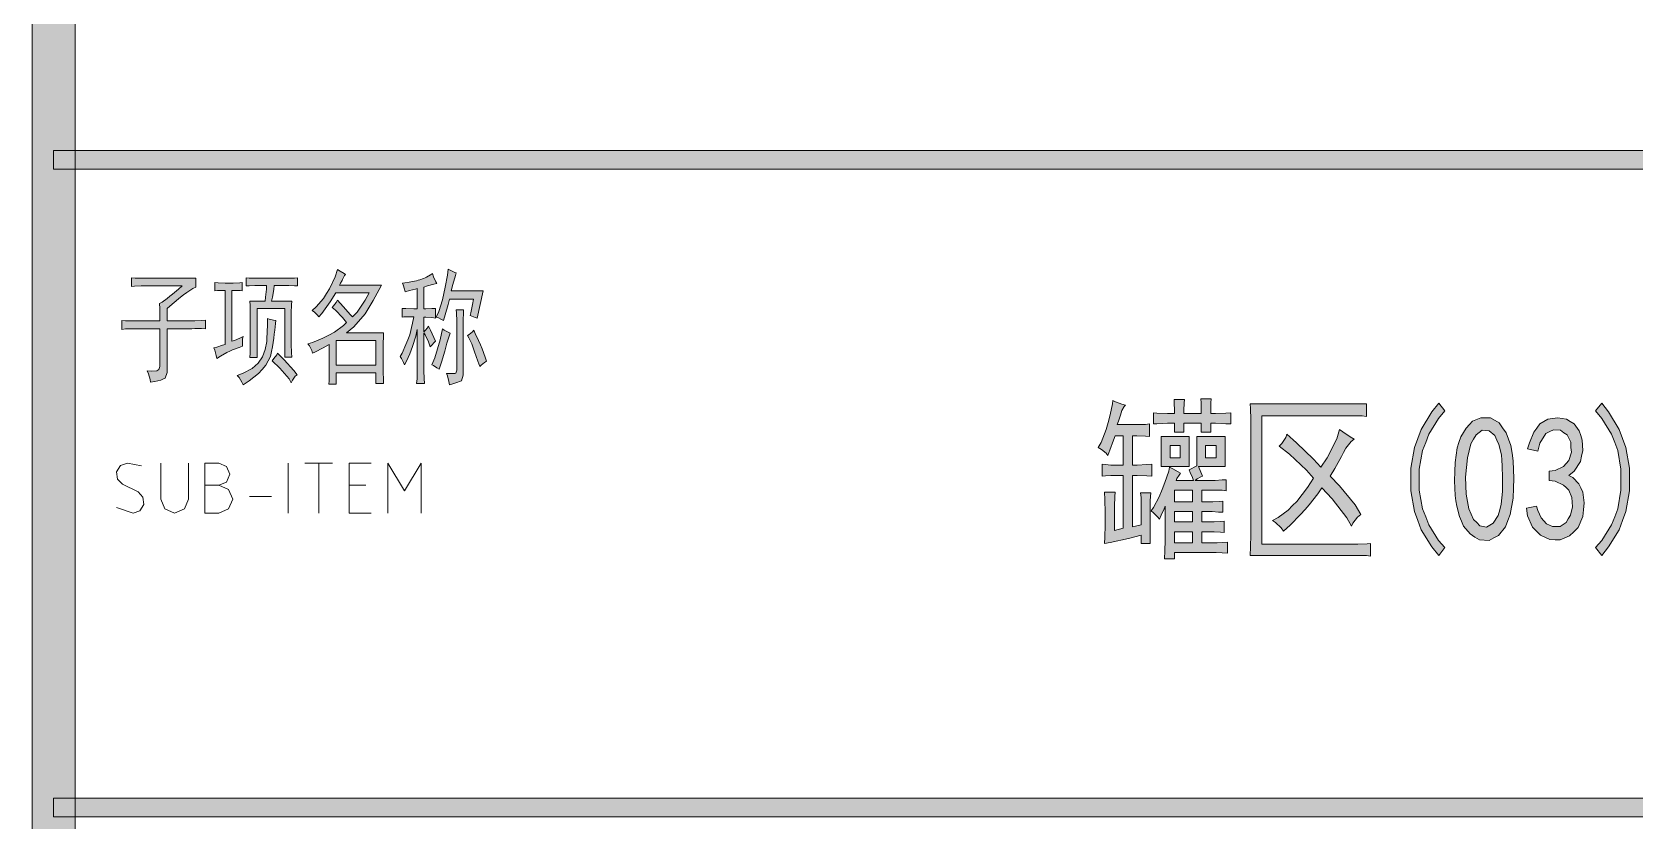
# Model space of a CAD drawing. Header units: millimetres. Extents: x 0 to 586, y 0 to 414.
# Drawn here: x 541.05 to 566.59, y 46.17 to 58.74 of the extents above; entities that cross this region are included whole.
import ezdxf

# ---------------------------------------------------------------- set-up
doc = ezdxf.new("R2010")
doc.units = ezdxf.units.MM

msp = doc.modelspace()

# ---------------------------------------------------------------- hatches: boundary and pattern name
h = msp.add_hatch(color=0)
h.dxf.hatch_style = 2
h.paths.add_polyline_path([(541.736139, 9.860139), (541.048222, 9.860139), (541.048222, 404.223361), (541.736139, 404.223361)])
h = msp.add_hatch(color=0)
h.dxf.hatch_style = 2
h.paths.add_polyline_path([(541.390417, 56.560861), (541.390417, 56.857194), (575.772139, 56.857194), (575.772139, 56.560861)])
h = msp.add_hatch(color=0)
h.paths.add_polyline_path([(546.043556, 54.881639), (546.029444, 54.864), (546.00475, 54.825194), (545.994167, 54.804028), (545.987111, 54.786389), (545.962417, 54.740528), (545.944778, 54.712306), (546.615056, 54.712306), (546.579778, 54.64175), (546.481, 54.465361), (546.421028, 54.359528), (546.357528, 54.253694), (546.177611, 54.049083), (546.061194, 53.953833), (546.646806, 53.953833), (546.646806, 53.897389), (546.643278, 53.777444), (546.643278, 53.713944), (546.643278, 53.396444), (546.643278, 53.329417), (546.646806, 53.202417), (546.646806, 53.142444), (546.526861, 53.142444), (546.526861, 53.311778), (545.895389, 53.311778), (545.895389, 53.135389), (545.778972, 53.135389), (545.7825, 53.188306), (545.7825, 53.311778), (545.7825, 53.382333), (545.7825, 53.766861), (545.68725, 53.713944), (545.553194, 53.643389), (545.517917, 53.629278), (545.503806, 53.668083), (545.468528, 53.742167), (545.440306, 53.777444), (545.517917, 53.795083), (545.683722, 53.865639), (545.775444, 53.915028), (545.867167, 53.964417), (546.008278, 54.066722), (546.057667, 54.116111), (545.994167, 54.193722), (545.881278, 54.313667), (545.831889, 54.356), (545.849528, 54.380694), (545.891861, 54.437139), (545.913028, 54.472417), (546.00475, 54.373639), (546.124694, 54.239583), (546.156444, 54.207833), (546.227, 54.281917), (546.357528, 54.472417), (546.4175, 54.588833), (545.888333, 54.588833), (545.800139, 54.447722), (545.666083, 54.26075), (545.616694, 54.207833), (545.599056, 54.232528), (545.546139, 54.281917), (545.510861, 54.310139), (545.577889, 54.366583), (545.690778, 54.500639), (545.740167, 54.57825), (545.789556, 54.652333), (545.87775, 54.842833), (545.916556, 54.95925), (545.955361, 54.934556), (546.018861, 54.89575)])
h.paths.add_polyline_path([(546.526861, 53.43525), (546.526861, 53.830361), (545.895389, 53.830361), (545.895389, 53.43525)])
h = msp.add_hatch(color=0)
h.dxf.hatch_style = 2
h.paths.add_polyline_path([(547.807444, 54.906333), (547.793333, 54.864), (547.754528, 54.719361), (547.726306, 54.620583), (548.234306, 54.620583), (548.139056, 54.186667), (548.110833, 54.193722), (548.054389, 54.214889), (548.029694, 54.225472), (548.040278, 54.271333), (548.0685, 54.401861), (548.082611, 54.486528), (547.698083, 54.486528), (547.676917, 54.405389), (547.631056, 54.236056), (547.606361, 54.147861), (547.571083, 54.1655), (547.514639, 54.193722), (547.489944, 54.200778), (547.52875, 54.288972), (547.588722, 54.479472), (547.609889, 54.57825), (547.631056, 54.677028), (547.666333, 54.871056), (547.680444, 54.966306), (547.71925, 54.945139), (547.78275, 54.913389)])
h = msp.add_hatch(color=0)
h.dxf.hatch_style = 2
h.paths.add_polyline_path([(542.882667, 53.343528), (542.949694, 53.34), (543.034361, 53.343528), (543.052, 53.354111), (543.069639, 53.364694), (543.08375, 53.414083), (543.08375, 53.452889), (543.08375, 54.017333), (542.674528, 54.017333), (542.632194, 54.017333), (542.536944, 54.013806), (542.4805, 54.00675), (542.4805, 54.147861), (542.536944, 54.144333), (542.632194, 54.140806), (542.674528, 54.140806), (543.08375, 54.140806), (543.08375, 54.200778), (543.08375, 54.341889), (543.080222, 54.4195), (543.119028, 54.440667), (543.203694, 54.500639), (543.246028, 54.535917), (543.288361, 54.567667), (543.383611, 54.648806), (543.440056, 54.698194), (542.847389, 54.698194), (542.787417, 54.698194), (542.678056, 54.694667), (542.632194, 54.687611), (542.632194, 54.828722), (542.692167, 54.825194), (542.794472, 54.821667), (542.836806, 54.821667), (543.65525, 54.821667), (543.65525, 54.680556), (543.609389, 54.659389), (543.514139, 54.595889), (543.461222, 54.557083), (543.411833, 54.518278), (543.281306, 54.408917), (543.200167, 54.341889), (543.200167, 54.140806), (543.59175, 54.140806), (543.641139, 54.140806), (543.7505, 54.147861), (543.810472, 54.154917), (543.810472, 54.017333), (543.7505, 54.020861), (543.641139, 54.020861), (543.59175, 54.017333), (543.200167, 54.017333), (543.200167, 53.396444), (543.200167, 53.318833), (543.168417, 53.227111), (543.133139, 53.213), (543.101389, 53.195361), (543.002611, 53.174194), (542.935583, 53.163611), (542.928528, 53.205944), (542.903833, 53.297667)])
h = msp.add_hatch(color=0)
h.dxf.hatch_style = 2
h.paths.add_polyline_path([(544.403139, 53.738639), (544.346694, 53.717472), (544.244389, 53.678667), (544.198528, 53.6575), (544.152667, 53.636333), (544.050361, 53.579889), (543.990389, 53.544611), (543.983333, 53.590472), (543.962167, 53.675139), (543.944528, 53.713944), (543.990389, 53.724528), (544.082111, 53.75275), (544.124444, 53.766861), (544.124444, 54.627639), (544.085639, 54.627639), (544.0045, 54.624111), (543.962167, 54.620583), (543.962167, 54.751111), (544.011556, 54.747583), (544.124444, 54.744056), (544.187944, 54.744056), (544.251444, 54.744056), (544.357278, 54.747583), (544.396083, 54.751111), (544.396083, 54.620583), (544.364333, 54.624111), (544.283194, 54.627639), (544.233806, 54.627639), (544.233806, 53.81625), (544.272611, 53.826833), (544.360806, 53.865639), (544.410194, 53.893861), (544.403139, 53.855056), (544.399611, 53.777444)])
h = msp.add_hatch(color=0)
h.dxf.hatch_style = 2
h.paths.add_polyline_path([(545.094583, 54.821667), (545.140444, 54.821667), (545.232167, 54.825194), (545.278028, 54.828722), (545.278028, 54.698194), (545.232167, 54.701722), (545.140444, 54.70525), (545.094583, 54.70525), (544.907611, 54.70525), (544.900556, 54.64175), (544.879389, 54.518278), (544.865278, 54.458306), (545.186306, 54.458306), (545.182778, 54.398333), (545.17925, 54.271333), (545.17925, 54.200778), (545.17925, 53.81625), (545.17925, 53.763333), (545.182778, 53.639861), (545.186306, 53.565778), (545.076944, 53.565778), (545.076944, 54.341889), (544.635972, 54.341889), (544.635972, 53.558722), (544.519556, 53.558722), (544.523083, 53.629278), (544.523083, 53.75275), (544.523083, 53.805667), (544.523083, 54.200778), (544.523083, 54.26075), (544.523083, 54.38775), (544.519556, 54.458306), (544.762972, 54.458306), (544.770028, 54.521806), (544.784139, 54.645278), (544.784139, 54.70525), (544.6395, 54.70525), (544.597167, 54.70525), (544.505444, 54.701722), (544.459583, 54.698194), (544.459583, 54.828722), (544.505444, 54.825194), (544.597167, 54.821667), (544.6395, 54.821667)])
h = msp.add_hatch(color=0)
h.dxf.hatch_style = 2
h.paths.add_polyline_path([(546.914917, 53.576361), (546.946667, 53.629278), (547.006639, 53.763333), (547.038389, 53.840944), (547.066611, 53.922083), (547.112472, 54.105528), (547.130111, 54.207833), (547.070139, 54.207833), (546.974889, 54.204306), (546.943139, 54.200778), (546.943139, 54.341889), (547.006639, 54.338361), (547.130111, 54.334833), (547.186556, 54.334833), (547.186556, 54.659389), (547.158333, 54.648806), (547.063083, 54.624111), (546.996056, 54.602944), (546.985472, 54.645278), (546.960778, 54.715833), (546.950194, 54.744056), (546.989, 54.747583), (547.056028, 54.758167), (547.08425, 54.761694), (547.112472, 54.76875), (547.172444, 54.782861), (547.200667, 54.789917), (547.228889, 54.796972), (547.285333, 54.818139), (547.310028, 54.828722), (547.334722, 54.839306), (547.394694, 54.874583), (547.426444, 54.899278), (547.444083, 54.846361), (547.482889, 54.765222), (547.500528, 54.737), (547.451139, 54.726417), (547.348833, 54.701722), (547.292389, 54.680556), (547.292389, 54.334833), (547.324139, 54.334833), (547.415861, 54.338361), (547.479361, 54.341889), (547.479361, 54.186667), (547.415861, 54.193722), (547.324139, 54.200778), (547.292389, 54.200778), (547.292389, 53.967944), (547.310028, 53.989111), (547.348833, 54.031444), (547.366472, 54.056139), (547.398222, 53.996167), (547.451139, 53.876222), (547.479361, 53.81625), (547.458194, 53.798611), (547.415861, 53.756278), (547.391167, 53.728056), (547.362944, 53.805667), (547.313556, 53.918556), (547.292389, 53.953833), (547.292389, 53.382333), (547.292389, 53.343528), (547.295917, 53.223583), (547.299444, 53.142444), (547.175972, 53.142444), (547.183028, 53.220056), (547.186556, 53.34), (547.186556, 53.382333), (547.186556, 54.00675), (547.161861, 53.900917), (547.112472, 53.735111), (547.091306, 53.675139), (547.066611, 53.618694), (547.013694, 53.502278), (546.985472, 53.442306), (546.967833, 53.477583), (546.932556, 53.544611)])
h = msp.add_hatch(color=0)
h.dxf.hatch_style = 2
h.paths.add_polyline_path([(544.932306, 54.147861), (544.92525, 54.102), (544.914667, 53.992639), (544.907611, 53.929139), (544.900556, 53.869167), (544.879389, 53.728056), (544.865278, 53.653972), (544.847639, 53.576361), (544.773556, 53.43525), (544.717111, 53.368222), (544.657139, 53.304722), (544.505444, 53.184778), (544.410194, 53.124806), (544.392556, 53.163611), (544.346694, 53.237694), (544.314944, 53.272972), (544.410194, 53.30825), (544.554833, 53.385861), (544.604222, 53.428194), (544.650083, 53.470528), (544.720639, 53.569306), (544.741806, 53.629278), (544.762972, 53.685722), (544.787667, 53.812722), (544.791194, 53.87975), (544.794722, 53.946778), (544.79825, 54.098472), (544.79825, 54.179611), (544.826472, 54.169028), (544.8935, 54.154917)])
h = msp.add_hatch(color=0)
h.dxf.hatch_style = 2
h.paths.add_polyline_path([(547.923861, 54.317194), (547.923861, 54.278389), (547.920333, 54.144333), (547.920333, 54.045556), (547.920333, 53.350583), (547.920333, 53.2765), (547.892111, 53.188306), (547.860361, 53.177722), (547.832139, 53.163611), (547.751, 53.138917), (547.698083, 53.124806), (547.691028, 53.177722), (547.666333, 53.265917), (547.652222, 53.304722), (547.701611, 53.301194), (547.768639, 53.301194), (547.78275, 53.304722), (547.800389, 53.30825), (547.8145, 53.354111), (547.8145, 53.396444), (547.8145, 54.045556), (547.8145, 54.137278), (547.810972, 54.271333), (547.807444, 54.317194)])
h = msp.add_hatch(color=0)
h.dxf.hatch_style = 2
h.paths.add_polyline_path([(547.712194, 53.946778), (547.694556, 53.900917), (547.659278, 53.788028), (547.641639, 53.724528), (547.624, 53.661028), (547.571083, 53.484639), (547.535806, 53.375278), (547.500528, 53.396444), (547.444083, 53.431722), (547.419389, 53.442306), (547.46525, 53.551667), (547.549917, 53.837417), (547.588722, 54.017333), (547.616944, 53.996167), (547.676917, 53.960889)])
h = msp.add_hatch(color=0)
h.dxf.hatch_style = 2
h.paths.add_polyline_path([(548.086139, 53.992639), (548.110833, 53.94325), (548.16375, 53.826833), (548.191972, 53.759806), (548.220194, 53.696306), (548.269583, 53.56225), (548.29075, 53.49875), (548.255472, 53.477583), (548.202556, 53.43525), (548.181389, 53.414083), (548.153167, 53.49875), (548.10025, 53.646917), (548.075556, 53.710417), (548.054389, 53.773917), (548.008528, 53.872694), (547.987361, 53.907972), (548.015583, 53.925611), (548.064972, 53.967944)])
h = msp.add_hatch(color=0)
h.dxf.hatch_style = 2
h.paths.add_polyline_path([(544.960528, 53.629278), (545.062833, 53.523444), (545.218056, 53.350583), (545.2745, 53.280028), (545.24275, 53.258861), (545.196889, 53.195361), (545.17925, 53.156556), (545.1475, 53.216528), (544.995806, 53.389389), (544.872333, 53.505806), (544.900556, 53.541083), (544.946417, 53.601056)])
h = msp.add_hatch(color=0)
h.dxf.hatch_style = 2
h.paths.add_polyline_path([(558.8635, 50.595389), (558.722389, 50.595389), (558.722389, 50.725917), (558.517778, 50.676528), (558.224972, 50.6095), (558.136778, 50.595389), (558.140306, 50.694167), (558.147361, 50.888194), (558.147361, 50.983444), (558.147361, 51.082222), (558.140306, 51.297417), (558.136778, 51.413833), (558.306111, 51.413833), (558.299056, 51.343278), (558.295528, 51.191583), (558.295528, 51.113972), (558.295528, 50.803528), (558.436639, 50.838806), (558.436639, 51.678417), (558.270833, 51.678417), (558.235556, 51.678417), (558.150889, 51.674889), (558.1015, 51.667833), (558.1015, 51.858333), (558.150889, 51.851278), (558.235556, 51.844222), (558.270833, 51.844222), (558.436639, 51.844222), (558.436639, 52.309889), (558.306111, 52.309889), (558.277889, 52.239333), (558.221444, 52.084111), (558.189694, 51.999444), (558.165, 52.034722), (558.087389, 52.094694), (558.038, 52.122917), (558.083861, 52.204056), (558.161472, 52.408667), (558.193222, 52.525083), (558.2285, 52.645028), (558.263778, 52.821417), (558.270833, 52.874333), (558.313167, 52.853167), (558.415472, 52.814361), (558.471917, 52.796722), (558.45075, 52.775556), (558.415472, 52.715583), (558.401361, 52.676778), (558.390778, 52.637972), (558.359028, 52.542722), (558.341389, 52.489806), (558.623611, 52.489806), (558.676528, 52.489806), (558.792944, 52.493333), (558.852917, 52.500389), (558.852917, 52.299306), (558.789417, 52.306361), (558.651833, 52.309889), (558.581278, 52.309889), (558.581278, 51.844222), (558.658889, 51.844222), (558.814111, 51.851278), (558.891722, 51.858333), (558.891722, 51.667833), (558.814111, 51.674889), (558.658889, 51.678417), (558.581278, 51.678417), (558.581278, 50.859972), (558.722389, 50.891722), (558.722389, 51.124556), (558.722389, 51.191583), (558.718861, 51.329167), (558.711806, 51.40325), (558.874083, 51.40325), (558.8635, 51.279778)])
h = msp.add_hatch(color=0)
h.dxf.hatch_style = 2
h.paths.add_polyline_path([(559.837167, 52.899028), (559.833639, 52.835528), (559.830111, 52.719111), (559.830111, 52.666194), (559.907722, 52.666194), (560.07, 52.669722), (560.147611, 52.676778), (560.147611, 52.500389), (560.07, 52.503917), (559.907722, 52.510972), (559.830111, 52.510972), (559.830111, 52.366333), (559.678417, 52.366333), (559.678417, 52.510972), (559.40325, 52.510972), (559.40325, 52.366333), (559.255083, 52.366333), (559.255083, 52.510972), (559.142194, 52.510972), (558.972861, 52.503917), (558.916417, 52.500389), (558.916417, 52.676778), (558.972861, 52.669722), (559.142194, 52.666194), (559.255083, 52.666194), (559.255083, 52.719111), (559.248028, 52.832), (559.2445, 52.888444), (559.413833, 52.888444), (559.406778, 52.832), (559.40325, 52.719111), (559.40325, 52.666194), (559.678417, 52.666194), (559.678417, 52.719111), (559.674889, 52.835528), (559.671361, 52.899028)])
h = msp.add_hatch(color=0)
h.dxf.hatch_style = 2
h.paths.add_polyline_path([(562.310139, 52.620333), (562.243111, 52.627389), (562.066722, 52.630917), (561.957361, 52.630917), (560.645028, 52.630917), (560.645028, 50.581278), (562.087889, 50.581278), (562.176083, 50.581278), (562.320722, 50.588333), (562.373639, 50.595389), (562.373639, 50.394306), (562.313667, 50.401361), (562.1655, 50.404889), (562.07025, 50.404889), (560.458056, 50.404889), (560.461583, 50.538944), (560.468639, 50.732972), (560.468639, 50.792944), (560.468639, 52.475694), (560.468639, 52.570944), (560.461583, 52.743806), (560.458056, 52.821417), (562.310139, 52.821417)])
h = msp.add_hatch(color=0)
h.dxf.hatch_style = 2
h.paths.add_polyline_path([(563.558972, 50.528361), (563.463722, 50.404889), (563.350833, 50.538944), (563.185028, 50.814111), (563.128583, 50.95875), (563.075667, 51.103389), (563.019222, 51.431472), (563.019222, 51.611389), (563.019222, 51.794833), (563.075667, 52.122917), (563.128583, 52.267556), (563.185028, 52.412194), (563.350833, 52.694417), (563.463722, 52.832), (563.558972, 52.708528), (563.456667, 52.588583), (563.304972, 52.334583), (563.255583, 52.204056), (563.202667, 52.077056), (563.153278, 51.780722), (563.153278, 51.611389), (563.153278, 51.445583), (563.202667, 51.14925), (563.255583, 51.018722), (563.304972, 50.891722), (563.456667, 50.644778)])
h = msp.add_hatch(color=0)
h.dxf.hatch_style = 2
h.paths.add_polyline_path([(566.501139, 51.611389), (566.501139, 51.431472), (566.444694, 51.103389), (566.391778, 50.95875), (566.335333, 50.814111), (566.169528, 50.538944), (566.060167, 50.404889), (565.961389, 50.528361), (566.063694, 50.644778), (566.215389, 50.891722), (566.268306, 51.018722), (566.317694, 51.14925), (566.367083, 51.445583), (566.367083, 51.611389), (566.367083, 51.780722), (566.317694, 52.077056), (566.268306, 52.204056), (566.215389, 52.334583), (566.063694, 52.588583), (565.961389, 52.708528), (566.060167, 52.832), (566.169528, 52.694417), (566.335333, 52.412194), (566.391778, 52.267556), (566.444694, 52.122917), (566.501139, 51.794833)])
h = msp.add_hatch(color=0)
h.dxf.hatch_style = 2
h.paths.add_polyline_path([(561.043667, 52.334583), (561.198889, 52.200528), (561.467, 51.939472), (561.583417, 51.812472), (561.685722, 51.960639), (561.837417, 52.2605), (561.883278, 52.412194), (561.932667, 52.373389), (562.049083, 52.295778), (562.116111, 52.256972), (562.066722, 52.218167), (561.982056, 52.112333), (561.946778, 52.045306), (561.9115, 51.978278), (561.805667, 51.791306), (561.735111, 51.667833), (561.883278, 51.512611), (562.130222, 51.209222), (562.221944, 51.057528), (562.169028, 51.015194), (562.094944, 50.919944), (562.07025, 50.870556), (561.999694, 51.004611), (561.766861, 51.308), (561.601056, 51.480861), (561.534028, 51.385611), (561.399972, 51.21275), (561.332944, 51.135139), (561.262389, 51.057528), (561.093056, 50.888194), (560.99075, 50.792944), (560.951944, 50.842333), (560.860222, 50.927), (560.814361, 50.95875), (560.902556, 51.008139), (561.061306, 51.128083), (561.131861, 51.198639), (561.202417, 51.265667), (561.37175, 51.484389), (561.467, 51.636083), (561.357639, 51.763083), (561.082472, 52.017083), (560.920194, 52.144083), (560.962528, 52.189944), (561.026028, 52.281667)])
h = msp.add_hatch(color=0)
h.paths.add_polyline_path([(563.717722, 51.741917), (563.724778, 51.886556), (563.756528, 52.119389), (563.78475, 52.204056), (563.812972, 52.29225), (563.897639, 52.433361), (563.950556, 52.489806), (564.003472, 52.542722), (564.134, 52.599167), (564.211611, 52.599167), (564.289222, 52.599167), (564.423278, 52.518028), (564.479722, 52.436889), (564.539694, 52.359278), (564.613778, 52.154667), (564.631417, 52.034722), (564.649056, 51.91125), (564.659639, 51.632556), (564.652583, 51.473806), (564.649056, 51.315056), (564.603194, 51.057528), (564.564389, 50.95875), (564.529111, 50.859972), (564.416222, 50.722389), (564.338611, 50.683583), (564.264528, 50.644778), (564.112833, 50.651833), (564.03875, 50.697694), (563.964667, 50.747083), (563.855306, 50.870556), (563.827083, 50.948167), (563.795333, 51.025778), (563.749472, 51.188056), (563.735361, 51.27625), (563.724778, 51.360917), (563.714194, 51.59375)])
h.paths.add_polyline_path([(563.904694, 51.805417), (563.890583, 51.653722), (563.901167, 51.382083), (563.922333, 51.265667), (563.9435, 51.145722), (564.017583, 50.976389), (564.0705, 50.927), (564.119889, 50.877611), (564.225722, 50.856444), (564.278639, 50.888194), (564.331556, 50.916417), (564.409167, 51.039889), (564.433861, 51.131611), (564.458556, 51.223333), (564.479722, 51.420889), (564.479722, 51.53025), (564.479722, 51.639611), (564.476194, 51.833639), (564.469139, 51.921833), (564.462083, 52.010028), (564.41975, 52.172306), (564.388, 52.242861), (564.35625, 52.316944), (564.268056, 52.391028), (564.211611, 52.394556), (564.155167, 52.398083), (564.059917, 52.327528), (564.017583, 52.256972), (563.97525, 52.182889), (563.918806, 51.960639)])
h = msp.add_hatch(color=0)
h.dxf.hatch_style = 2
h.paths.add_polyline_path([(564.860722, 51.159833), (565.023, 51.191583), (565.040639, 51.121028), (565.097083, 51.001083), (565.135889, 50.955222), (565.178222, 50.905833), (565.277, 50.8635), (565.336972, 50.867028), (565.396944, 50.867028), (565.492194, 50.930528), (565.527472, 50.986972), (565.56275, 51.046944), (565.5945, 51.177472), (565.587444, 51.251556), (565.583917, 51.329167), (565.538056, 51.445583), (565.495722, 51.484389), (565.453389, 51.526722), (565.319333, 51.586694), (565.224083, 51.600806), (565.224083, 51.745444), (565.319333, 51.756028), (565.453389, 51.819528), (565.495722, 51.868917), (565.538056, 51.918306), (565.576861, 52.048833), (565.569806, 52.126444), (565.566278, 52.207583), (565.509833, 52.324), (565.456917, 52.359278), (565.404, 52.398083), (565.291111, 52.405139), (565.231139, 52.376917), (565.171167, 52.348694), (565.075917, 52.193472), (565.040639, 52.066472), (564.878361, 52.10175), (564.906583, 52.200528), (564.980667, 52.366333), (565.026528, 52.433361), (565.072389, 52.500389), (565.199389, 52.578), (565.277, 52.588583), (565.358139, 52.599167), (565.49925, 52.574472), (565.559222, 52.539194), (565.619194, 52.500389), (565.700333, 52.391028), (565.725028, 52.316944), (565.749722, 52.242861), (565.756778, 52.077056), (565.739139, 51.988861), (565.7215, 51.900667), (565.619194, 51.745444), (565.534528, 51.678417), (565.598028, 51.646667), (565.693278, 51.547889), (565.725028, 51.480861), (565.760306, 51.413833), (565.781472, 51.240972), (565.770889, 51.131611), (565.760306, 51.02225), (565.682694, 50.849389), (565.615667, 50.782361), (565.548639, 50.715333), (565.396944, 50.651833), (565.315806, 50.655361), (565.231139, 50.658889), (565.082972, 50.725917), (565.023, 50.789417), (564.9595, 50.852917), (564.878361, 51.036361)])
h = msp.add_hatch(color=0)
h.paths.add_polyline_path([(558.881139, 51.113972), (558.919944, 51.170417), (559.008139, 51.33975), (559.054, 51.452639), (559.099861, 51.565528), (559.159833, 51.745444), (559.173944, 51.812472), (559.223333, 51.78425), (559.311528, 51.734861), (559.350333, 51.713694), (559.325639, 51.685472), (559.290361, 51.629028), (559.279778, 51.600806), (559.554944, 51.600806), (559.537306, 51.646667), (559.502028, 51.727806), (559.484389, 51.766611), (559.607861, 51.833639), (559.607861, 52.299306), (560.059417, 52.299306), (560.059417, 51.823056), (559.636083, 51.823056), (559.696056, 51.667833), (559.671361, 51.65725), (559.611389, 51.6255), (559.579639, 51.600806), (559.854806, 51.600806), (559.900667, 51.600806), (560.010028, 51.607861), (560.077056, 51.611389), (560.077056, 51.435), (560.010028, 51.442056), (559.900667, 51.445583), (559.854806, 51.445583), (559.689, 51.445583), (559.689, 51.258611), (559.819528, 51.258611), (559.865389, 51.258611), (559.967694, 51.265667), (560.024139, 51.269194), (560.024139, 51.092806), (559.953583, 51.096333), (559.851278, 51.103389), (559.819528, 51.103389), (559.689, 51.103389), (559.689, 50.937583), (559.837167, 50.937583), (559.883028, 50.937583), (559.985333, 50.944639), (560.041778, 50.948167), (560.041778, 50.771778), (559.985333, 50.775306), (559.883028, 50.782361), (559.837167, 50.782361), (559.689, 50.782361), (559.689, 50.605972), (559.907722, 50.605972), (559.932417, 50.605972), (560.024139, 50.6095), (560.094694, 50.616556), (560.094694, 50.440167), (560.010028, 50.443694), (559.918306, 50.45075), (559.907722, 50.45075), (559.255083, 50.45075), (559.255083, 50.351972), (559.092806, 50.351972), (559.099861, 50.478972), (559.103389, 50.644778), (559.103389, 50.683583), (559.103389, 51.191583), (559.08575, 51.14925), (559.039889, 51.043417), (559.015194, 50.983444), (558.986972, 51.015194), (558.919944, 51.082222)])
h.paths.add_polyline_path([(559.537306, 51.258611), (559.537306, 51.445583), (559.255083, 51.445583), (559.255083, 51.258611)])
h.paths.add_polyline_path([(559.537306, 50.605972), (559.537306, 50.782361), (559.255083, 50.782361), (559.255083, 50.605972)])
h.paths.add_polyline_path([(559.537306, 50.937583), (559.537306, 51.103389), (559.255083, 51.103389), (559.255083, 50.937583)])
h.paths.add_polyline_path([(559.918306, 51.957111), (559.918306, 52.154667), (559.748972, 52.154667), (559.748972, 51.957111)])
h = msp.add_hatch(color=0)
h.paths.add_polyline_path([(559.484389, 51.823056), (559.039889, 51.823056), (559.039889, 52.299306), (559.484389, 52.299306)])
h.paths.add_polyline_path([(559.343278, 51.957111), (559.343278, 52.154667), (559.181, 52.154667), (559.181, 51.957111)])
h = msp.add_hatch(color=0)
h.dxf.hatch_style = 2
h.paths.add_polyline_path([(575.772139, 46.534917), (575.772139, 46.238583), (541.390417, 46.238583), (541.390417, 46.534917)])

# ---------------------------------------------------------------- linework, layer by layer
at = {"color": 0, "lineweight": 0}
for points in [[(541.736139, 9.860139), (541.048222, 9.860139), (541.048222, 404.223361), (541.736139, 404.223361)], [(541.390417, 56.560861), (541.390417, 56.857194), (575.772139, 56.857194), (575.772139, 56.560861)], [(546.043556, 54.881639), (546.029444, 54.864), (546.00475, 54.825194), (545.994167, 54.804028), (545.987111, 54.786389), (545.962417, 54.740528), (545.944778, 54.712306), (546.615056, 54.712306), (546.579778, 54.64175), (546.481, 54.465361), (546.421028, 54.359528), (546.357528, 54.253694), (546.177611, 54.049083), (546.061194, 53.953833), (546.646806, 53.953833), (546.646806, 53.897389), (546.643278, 53.777444), (546.643278, 53.713944), (546.643278, 53.396444), (546.643278, 53.329417), (546.646806, 53.202417), (546.646806, 53.142444), (546.526861, 53.142444), (546.526861, 53.311778), (545.895389, 53.311778), (545.895389, 53.135389), (545.778972, 53.135389), (545.7825, 53.188306), (545.7825, 53.311778), (545.7825, 53.382333), (545.7825, 53.766861), (545.68725, 53.713944), (545.553194, 53.643389), (545.517917, 53.629278), (545.503806, 53.668083), (545.468528, 53.742167), (545.440306, 53.777444), (545.517917, 53.795083), (545.683722, 53.865639), (545.775444, 53.915028), (545.867167, 53.964417), (546.008278, 54.066722), (546.057667, 54.116111), (545.994167, 54.193722), (545.881278, 54.313667), (545.831889, 54.356), (545.849528, 54.380694), (545.891861, 54.437139), (545.913028, 54.472417), (546.00475, 54.373639), (546.124694, 54.239583), (546.156444, 54.207833), (546.227, 54.281917), (546.357528, 54.472417), (546.4175, 54.588833), (545.888333, 54.588833), (545.800139, 54.447722), (545.666083, 54.26075), (545.616694, 54.207833), (545.599056, 54.232528), (545.546139, 54.281917), (545.510861, 54.310139), (545.577889, 54.366583), (545.690778, 54.500639), (545.740167, 54.57825), (545.789556, 54.652333), (545.87775, 54.842833), (545.916556, 54.95925), (545.955361, 54.934556), (546.018861, 54.89575)], [(547.807444, 54.906333), (547.793333, 54.864), (547.754528, 54.719361), (547.726306, 54.620583), (548.234306, 54.620583), (548.139056, 54.186667), (548.110833, 54.193722), (548.054389, 54.214889), (548.029694, 54.225472), (548.040278, 54.271333), (548.0685, 54.401861), (548.082611, 54.486528), (547.698083, 54.486528), (547.676917, 54.405389), (547.631056, 54.236056), (547.606361, 54.147861), (547.571083, 54.1655), (547.514639, 54.193722), (547.489944, 54.200778), (547.52875, 54.288972), (547.588722, 54.479472), (547.609889, 54.57825), (547.631056, 54.677028), (547.666333, 54.871056), (547.680444, 54.966306), (547.71925, 54.945139), (547.78275, 54.913389)], [(542.882667, 53.343528), (542.949694, 53.34), (543.034361, 53.343528), (543.052, 53.354111), (543.069639, 53.364694), (543.08375, 53.414083), (543.08375, 53.452889), (543.08375, 54.017333), (542.674528, 54.017333), (542.632194, 54.017333), (542.536944, 54.013806), (542.4805, 54.00675), (542.4805, 54.147861), (542.536944, 54.144333), (542.632194, 54.140806), (542.674528, 54.140806), (543.08375, 54.140806), (543.08375, 54.200778), (543.08375, 54.341889), (543.080222, 54.4195), (543.119028, 54.440667), (543.203694, 54.500639), (543.246028, 54.535917), (543.288361, 54.567667), (543.383611, 54.648806), (543.440056, 54.698194), (542.847389, 54.698194), (542.787417, 54.698194), (542.678056, 54.694667), (542.632194, 54.687611), (542.632194, 54.828722), (542.692167, 54.825194), (542.794472, 54.821667), (542.836806, 54.821667), (543.65525, 54.821667), (543.65525, 54.680556), (543.609389, 54.659389), (543.514139, 54.595889), (543.461222, 54.557083), (543.411833, 54.518278), (543.281306, 54.408917), (543.200167, 54.341889), (543.200167, 54.140806), (543.59175, 54.140806), (543.641139, 54.140806), (543.7505, 54.147861), (543.810472, 54.154917), (543.810472, 54.017333), (543.7505, 54.020861), (543.641139, 54.020861), (543.59175, 54.017333), (543.200167, 54.017333), (543.200167, 53.396444), (543.200167, 53.318833), (543.168417, 53.227111), (543.133139, 53.213), (543.101389, 53.195361), (543.002611, 53.174194), (542.935583, 53.163611), (542.928528, 53.205944), (542.903833, 53.297667)], [(544.403139, 53.738639), (544.346694, 53.717472), (544.244389, 53.678667), (544.198528, 53.6575), (544.152667, 53.636333), (544.050361, 53.579889), (543.990389, 53.544611), (543.983333, 53.590472), (543.962167, 53.675139), (543.944528, 53.713944), (543.990389, 53.724528), (544.082111, 53.75275), (544.124444, 53.766861), (544.124444, 54.627639), (544.085639, 54.627639), (544.0045, 54.624111), (543.962167, 54.620583), (543.962167, 54.751111), (544.011556, 54.747583), (544.124444, 54.744056), (544.187944, 54.744056), (544.251444, 54.744056), (544.357278, 54.747583), (544.396083, 54.751111), (544.396083, 54.620583), (544.364333, 54.624111), (544.283194, 54.627639), (544.233806, 54.627639), (544.233806, 53.81625), (544.272611, 53.826833), (544.360806, 53.865639), (544.410194, 53.893861), (544.403139, 53.855056), (544.399611, 53.777444)], [(545.094583, 54.821667), (545.140444, 54.821667), (545.232167, 54.825194), (545.278028, 54.828722), (545.278028, 54.698194), (545.232167, 54.701722), (545.140444, 54.70525), (545.094583, 54.70525), (544.907611, 54.70525), (544.900556, 54.64175), (544.879389, 54.518278), (544.865278, 54.458306), (545.186306, 54.458306), (545.182778, 54.398333), (545.17925, 54.271333), (545.17925, 54.200778), (545.17925, 53.81625), (545.17925, 53.763333), (545.182778, 53.639861), (545.186306, 53.565778), (545.076944, 53.565778), (545.076944, 54.341889), (544.635972, 54.341889), (544.635972, 53.558722), (544.519556, 53.558722), (544.523083, 53.629278), (544.523083, 53.75275), (544.523083, 53.805667), (544.523083, 54.200778), (544.523083, 54.26075), (544.523083, 54.38775), (544.519556, 54.458306), (544.762972, 54.458306), (544.770028, 54.521806), (544.784139, 54.645278), (544.784139, 54.70525), (544.6395, 54.70525), (544.597167, 54.70525), (544.505444, 54.701722), (544.459583, 54.698194), (544.459583, 54.828722), (544.505444, 54.825194), (544.597167, 54.821667), (544.6395, 54.821667)], [(546.914917, 53.576361), (546.946667, 53.629278), (547.006639, 53.763333), (547.038389, 53.840944), (547.066611, 53.922083), (547.112472, 54.105528), (547.130111, 54.207833), (547.070139, 54.207833), (546.974889, 54.204306), (546.943139, 54.200778), (546.943139, 54.341889), (547.006639, 54.338361), (547.130111, 54.334833), (547.186556, 54.334833), (547.186556, 54.659389), (547.158333, 54.648806), (547.063083, 54.624111), (546.996056, 54.602944), (546.985472, 54.645278), (546.960778, 54.715833), (546.950194, 54.744056), (546.989, 54.747583), (547.056028, 54.758167), (547.08425, 54.761694), (547.112472, 54.76875), (547.172444, 54.782861), (547.200667, 54.789917), (547.228889, 54.796972), (547.285333, 54.818139), (547.310028, 54.828722), (547.334722, 54.839306), (547.394694, 54.874583), (547.426444, 54.899278), (547.444083, 54.846361), (547.482889, 54.765222), (547.500528, 54.737), (547.451139, 54.726417), (547.348833, 54.701722), (547.292389, 54.680556), (547.292389, 54.334833), (547.324139, 54.334833), (547.415861, 54.338361), (547.479361, 54.341889), (547.479361, 54.186667), (547.415861, 54.193722), (547.324139, 54.200778), (547.292389, 54.200778), (547.292389, 53.967944), (547.310028, 53.989111), (547.348833, 54.031444), (547.366472, 54.056139), (547.398222, 53.996167), (547.451139, 53.876222), (547.479361, 53.81625), (547.458194, 53.798611), (547.415861, 53.756278), (547.391167, 53.728056), (547.362944, 53.805667), (547.313556, 53.918556), (547.292389, 53.953833), (547.292389, 53.382333), (547.292389, 53.343528), (547.295917, 53.223583), (547.299444, 53.142444), (547.175972, 53.142444), (547.183028, 53.220056), (547.186556, 53.34), (547.186556, 53.382333), (547.186556, 54.00675), (547.161861, 53.900917), (547.112472, 53.735111), (547.091306, 53.675139), (547.066611, 53.618694), (547.013694, 53.502278), (546.985472, 53.442306), (546.967833, 53.477583), (546.932556, 53.544611)], [(544.932306, 54.147861), (544.92525, 54.102), (544.914667, 53.992639), (544.907611, 53.929139), (544.900556, 53.869167), (544.879389, 53.728056), (544.865278, 53.653972), (544.847639, 53.576361), (544.773556, 53.43525), (544.717111, 53.368222), (544.657139, 53.304722), (544.505444, 53.184778), (544.410194, 53.124806), (544.392556, 53.163611), (544.346694, 53.237694), (544.314944, 53.272972), (544.410194, 53.30825), (544.554833, 53.385861), (544.604222, 53.428194), (544.650083, 53.470528), (544.720639, 53.569306), (544.741806, 53.629278), (544.762972, 53.685722), (544.787667, 53.812722), (544.791194, 53.87975), (544.794722, 53.946778), (544.79825, 54.098472), (544.79825, 54.179611), (544.826472, 54.169028), (544.8935, 54.154917)], [(547.923861, 54.317194), (547.923861, 54.278389), (547.920333, 54.144333), (547.920333, 54.045556), (547.920333, 53.350583), (547.920333, 53.2765), (547.892111, 53.188306), (547.860361, 53.177722), (547.832139, 53.163611), (547.751, 53.138917), (547.698083, 53.124806), (547.691028, 53.177722), (547.666333, 53.265917), (547.652222, 53.304722), (547.701611, 53.301194), (547.768639, 53.301194), (547.78275, 53.304722), (547.800389, 53.30825), (547.8145, 53.354111), (547.8145, 53.396444), (547.8145, 54.045556), (547.8145, 54.137278), (547.810972, 54.271333), (547.807444, 54.317194)], [(547.712194, 53.946778), (547.694556, 53.900917), (547.659278, 53.788028), (547.641639, 53.724528), (547.624, 53.661028), (547.571083, 53.484639), (547.535806, 53.375278), (547.500528, 53.396444), (547.444083, 53.431722), (547.419389, 53.442306), (547.46525, 53.551667), (547.549917, 53.837417), (547.588722, 54.017333), (547.616944, 53.996167), (547.676917, 53.960889)], [(548.086139, 53.992639), (548.110833, 53.94325), (548.16375, 53.826833), (548.191972, 53.759806), (548.220194, 53.696306), (548.269583, 53.56225), (548.29075, 53.49875), (548.255472, 53.477583), (548.202556, 53.43525), (548.181389, 53.414083), (548.153167, 53.49875), (548.10025, 53.646917), (548.075556, 53.710417), (548.054389, 53.773917), (548.008528, 53.872694), (547.987361, 53.907972), (548.015583, 53.925611), (548.064972, 53.967944)], [(546.526861, 53.43525), (546.526861, 53.830361), (545.895389, 53.830361), (545.895389, 53.43525)], [(544.960528, 53.629278), (545.062833, 53.523444), (545.218056, 53.350583), (545.2745, 53.280028), (545.24275, 53.258861), (545.196889, 53.195361), (545.17925, 53.156556), (545.1475, 53.216528), (544.995806, 53.389389), (544.872333, 53.505806), (544.900556, 53.541083), (544.946417, 53.601056)], [(558.8635, 50.595389), (558.722389, 50.595389), (558.722389, 50.725917), (558.517778, 50.676528), (558.224972, 50.6095), (558.136778, 50.595389), (558.140306, 50.694167), (558.147361, 50.888194), (558.147361, 50.983444), (558.147361, 51.082222), (558.140306, 51.297417), (558.136778, 51.413833), (558.306111, 51.413833), (558.299056, 51.343278), (558.295528, 51.191583), (558.295528, 51.113972), (558.295528, 50.803528), (558.436639, 50.838806), (558.436639, 51.678417), (558.270833, 51.678417), (558.235556, 51.678417), (558.150889, 51.674889), (558.1015, 51.667833), (558.1015, 51.858333), (558.150889, 51.851278), (558.235556, 51.844222), (558.270833, 51.844222), (558.436639, 51.844222), (558.436639, 52.309889), (558.306111, 52.309889), (558.277889, 52.239333), (558.221444, 52.084111), (558.189694, 51.999444), (558.165, 52.034722), (558.087389, 52.094694), (558.038, 52.122917), (558.083861, 52.204056), (558.161472, 52.408667), (558.193222, 52.525083), (558.2285, 52.645028), (558.263778, 52.821417), (558.270833, 52.874333), (558.313167, 52.853167), (558.415472, 52.814361), (558.471917, 52.796722), (558.45075, 52.775556), (558.415472, 52.715583), (558.401361, 52.676778), (558.390778, 52.637972), (558.359028, 52.542722), (558.341389, 52.489806), (558.623611, 52.489806), (558.676528, 52.489806), (558.792944, 52.493333), (558.852917, 52.500389), (558.852917, 52.299306), (558.789417, 52.306361), (558.651833, 52.309889), (558.581278, 52.309889), (558.581278, 51.844222), (558.658889, 51.844222), (558.814111, 51.851278), (558.891722, 51.858333), (558.891722, 51.667833), (558.814111, 51.674889), (558.658889, 51.678417), (558.581278, 51.678417), (558.581278, 50.859972), (558.722389, 50.891722), (558.722389, 51.124556), (558.722389, 51.191583), (558.718861, 51.329167), (558.711806, 51.40325), (558.874083, 51.40325), (558.8635, 51.279778)], [(559.837167, 52.899028), (559.833639, 52.835528), (559.830111, 52.719111), (559.830111, 52.666194), (559.907722, 52.666194), (560.07, 52.669722), (560.147611, 52.676778), (560.147611, 52.500389), (560.07, 52.503917), (559.907722, 52.510972), (559.830111, 52.510972), (559.830111, 52.366333), (559.678417, 52.366333), (559.678417, 52.510972), (559.40325, 52.510972), (559.40325, 52.366333), (559.255083, 52.366333), (559.255083, 52.510972), (559.142194, 52.510972), (558.972861, 52.503917), (558.916417, 52.500389), (558.916417, 52.676778), (558.972861, 52.669722), (559.142194, 52.666194), (559.255083, 52.666194), (559.255083, 52.719111), (559.248028, 52.832), (559.2445, 52.888444), (559.413833, 52.888444), (559.406778, 52.832), (559.40325, 52.719111), (559.40325, 52.666194), (559.678417, 52.666194), (559.678417, 52.719111), (559.674889, 52.835528), (559.671361, 52.899028)], [(562.310139, 52.620333), (562.243111, 52.627389), (562.066722, 52.630917), (561.957361, 52.630917), (560.645028, 52.630917), (560.645028, 50.581278), (562.087889, 50.581278), (562.176083, 50.581278), (562.320722, 50.588333), (562.373639, 50.595389), (562.373639, 50.394306), (562.313667, 50.401361), (562.1655, 50.404889), (562.07025, 50.404889), (560.458056, 50.404889), (560.461583, 50.538944), (560.468639, 50.732972), (560.468639, 50.792944), (560.468639, 52.475694), (560.468639, 52.570944), (560.461583, 52.743806), (560.458056, 52.821417), (562.310139, 52.821417)], [(563.558972, 50.528361), (563.463722, 50.404889), (563.350833, 50.538944), (563.185028, 50.814111), (563.128583, 50.95875), (563.075667, 51.103389), (563.019222, 51.431472), (563.019222, 51.611389), (563.019222, 51.794833), (563.075667, 52.122917), (563.128583, 52.267556), (563.185028, 52.412194), (563.350833, 52.694417), (563.463722, 52.832), (563.558972, 52.708528), (563.456667, 52.588583), (563.304972, 52.334583), (563.255583, 52.204056), (563.202667, 52.077056), (563.153278, 51.780722), (563.153278, 51.611389), (563.153278, 51.445583), (563.202667, 51.14925), (563.255583, 51.018722), (563.304972, 50.891722), (563.456667, 50.644778)], [(566.501139, 51.611389), (566.501139, 51.431472), (566.444694, 51.103389), (566.391778, 50.95875), (566.335333, 50.814111), (566.169528, 50.538944), (566.060167, 50.404889), (565.961389, 50.528361), (566.063694, 50.644778), (566.215389, 50.891722), (566.268306, 51.018722), (566.317694, 51.14925), (566.367083, 51.445583), (566.367083, 51.611389), (566.367083, 51.780722), (566.317694, 52.077056), (566.268306, 52.204056), (566.215389, 52.334583), (566.063694, 52.588583), (565.961389, 52.708528), (566.060167, 52.832), (566.169528, 52.694417), (566.335333, 52.412194), (566.391778, 52.267556), (566.444694, 52.122917), (566.501139, 51.794833)], [(561.043667, 52.334583), (561.198889, 52.200528), (561.467, 51.939472), (561.583417, 51.812472), (561.685722, 51.960639), (561.837417, 52.2605), (561.883278, 52.412194), (561.932667, 52.373389), (562.049083, 52.295778), (562.116111, 52.256972), (562.066722, 52.218167), (561.982056, 52.112333), (561.946778, 52.045306), (561.9115, 51.978278), (561.805667, 51.791306), (561.735111, 51.667833), (561.883278, 51.512611), (562.130222, 51.209222), (562.221944, 51.057528), (562.169028, 51.015194), (562.094944, 50.919944), (562.07025, 50.870556), (561.999694, 51.004611), (561.766861, 51.308), (561.601056, 51.480861), (561.534028, 51.385611), (561.399972, 51.21275), (561.332944, 51.135139), (561.262389, 51.057528), (561.093056, 50.888194), (560.99075, 50.792944), (560.951944, 50.842333), (560.860222, 50.927), (560.814361, 50.95875), (560.902556, 51.008139), (561.061306, 51.128083), (561.131861, 51.198639), (561.202417, 51.265667), (561.37175, 51.484389), (561.467, 51.636083), (561.357639, 51.763083), (561.082472, 52.017083), (560.920194, 52.144083), (560.962528, 52.189944), (561.026028, 52.281667)], [(563.717722, 51.741917), (563.724778, 51.886556), (563.756528, 52.119389), (563.78475, 52.204056), (563.812972, 52.29225), (563.897639, 52.433361), (563.950556, 52.489806), (564.003472, 52.542722), (564.134, 52.599167), (564.211611, 52.599167), (564.289222, 52.599167), (564.423278, 52.518028), (564.479722, 52.436889), (564.539694, 52.359278), (564.613778, 52.154667), (564.631417, 52.034722), (564.649056, 51.91125), (564.659639, 51.632556), (564.652583, 51.473806), (564.649056, 51.315056), (564.603194, 51.057528), (564.564389, 50.95875), (564.529111, 50.859972), (564.416222, 50.722389), (564.338611, 50.683583), (564.264528, 50.644778), (564.112833, 50.651833), (564.03875, 50.697694), (563.964667, 50.747083), (563.855306, 50.870556), (563.827083, 50.948167), (563.795333, 51.025778), (563.749472, 51.188056), (563.735361, 51.27625), (563.724778, 51.360917), (563.714194, 51.59375)], [(563.904694, 51.805417), (563.890583, 51.653722), (563.901167, 51.382083), (563.922333, 51.265667), (563.9435, 51.145722), (564.017583, 50.976389), (564.0705, 50.927), (564.119889, 50.877611), (564.225722, 50.856444), (564.278639, 50.888194), (564.331556, 50.916417), (564.409167, 51.039889), (564.433861, 51.131611), (564.458556, 51.223333), (564.479722, 51.420889), (564.479722, 51.53025), (564.479722, 51.639611), (564.476194, 51.833639), (564.469139, 51.921833), (564.462083, 52.010028), (564.41975, 52.172306), (564.388, 52.242861), (564.35625, 52.316944), (564.268056, 52.391028), (564.211611, 52.394556), (564.155167, 52.398083), (564.059917, 52.327528), (564.017583, 52.256972), (563.97525, 52.182889), (563.918806, 51.960639)], [(564.860722, 51.159833), (565.023, 51.191583), (565.040639, 51.121028), (565.097083, 51.001083), (565.135889, 50.955222), (565.178222, 50.905833), (565.277, 50.8635), (565.336972, 50.867028), (565.396944, 50.867028), (565.492194, 50.930528), (565.527472, 50.986972), (565.56275, 51.046944), (565.5945, 51.177472), (565.587444, 51.251556), (565.583917, 51.329167), (565.538056, 51.445583), (565.495722, 51.484389), (565.453389, 51.526722), (565.319333, 51.586694), (565.224083, 51.600806), (565.224083, 51.745444), (565.319333, 51.756028), (565.453389, 51.819528), (565.495722, 51.868917), (565.538056, 51.918306), (565.576861, 52.048833), (565.569806, 52.126444), (565.566278, 52.207583), (565.509833, 52.324), (565.456917, 52.359278), (565.404, 52.398083), (565.291111, 52.405139), (565.231139, 52.376917), (565.171167, 52.348694), (565.075917, 52.193472), (565.040639, 52.066472), (564.878361, 52.10175), (564.906583, 52.200528), (564.980667, 52.366333), (565.026528, 52.433361), (565.072389, 52.500389), (565.199389, 52.578), (565.277, 52.588583), (565.358139, 52.599167), (565.49925, 52.574472), (565.559222, 52.539194), (565.619194, 52.500389), (565.700333, 52.391028), (565.725028, 52.316944), (565.749722, 52.242861), (565.756778, 52.077056), (565.739139, 51.988861), (565.7215, 51.900667), (565.619194, 51.745444), (565.534528, 51.678417), (565.598028, 51.646667), (565.693278, 51.547889), (565.725028, 51.480861), (565.760306, 51.413833), (565.781472, 51.240972), (565.770889, 51.131611), (565.760306, 51.02225), (565.682694, 50.849389), (565.615667, 50.782361), (565.548639, 50.715333), (565.396944, 50.651833), (565.315806, 50.655361), (565.231139, 50.658889), (565.082972, 50.725917), (565.023, 50.789417), (564.9595, 50.852917), (564.878361, 51.036361)], [(558.881139, 51.113972), (558.919944, 51.170417), (559.008139, 51.33975), (559.054, 51.452639), (559.099861, 51.565528), (559.159833, 51.745444), (559.173944, 51.812472), (559.223333, 51.78425), (559.311528, 51.734861), (559.350333, 51.713694), (559.325639, 51.685472), (559.290361, 51.629028), (559.279778, 51.600806), (559.554944, 51.600806), (559.537306, 51.646667), (559.502028, 51.727806), (559.484389, 51.766611), (559.607861, 51.833639), (559.607861, 52.299306), (560.059417, 52.299306), (560.059417, 51.823056), (559.636083, 51.823056), (559.696056, 51.667833), (559.671361, 51.65725), (559.611389, 51.6255), (559.579639, 51.600806), (559.854806, 51.600806), (559.900667, 51.600806), (560.010028, 51.607861), (560.077056, 51.611389), (560.077056, 51.435), (560.010028, 51.442056), (559.900667, 51.445583), (559.854806, 51.445583), (559.689, 51.445583), (559.689, 51.258611), (559.819528, 51.258611), (559.865389, 51.258611), (559.967694, 51.265667), (560.024139, 51.269194), (560.024139, 51.092806), (559.953583, 51.096333), (559.851278, 51.103389), (559.819528, 51.103389), (559.689, 51.103389), (559.689, 50.937583), (559.837167, 50.937583), (559.883028, 50.937583), (559.985333, 50.944639), (560.041778, 50.948167), (560.041778, 50.771778), (559.985333, 50.775306), (559.883028, 50.782361), (559.837167, 50.782361), (559.689, 50.782361), (559.689, 50.605972), (559.907722, 50.605972), (559.932417, 50.605972), (560.024139, 50.6095), (560.094694, 50.616556), (560.094694, 50.440167), (560.010028, 50.443694), (559.918306, 50.45075), (559.907722, 50.45075), (559.255083, 50.45075), (559.255083, 50.351972), (559.092806, 50.351972), (559.099861, 50.478972), (559.103389, 50.644778), (559.103389, 50.683583), (559.103389, 51.191583), (559.08575, 51.14925), (559.039889, 51.043417), (559.015194, 50.983444), (558.986972, 51.015194), (558.919944, 51.082222)], [(559.484389, 51.823056), (559.039889, 51.823056), (559.039889, 52.299306), (559.484389, 52.299306)], [(559.343278, 51.957111), (559.343278, 52.154667), (559.181, 52.154667), (559.181, 51.957111)], [(559.918306, 51.957111), (559.918306, 52.154667), (559.748972, 52.154667), (559.748972, 51.957111)], [(559.537306, 51.258611), (559.537306, 51.445583), (559.255083, 51.445583), (559.255083, 51.258611)], [(559.537306, 50.937583), (559.537306, 51.103389), (559.255083, 51.103389), (559.255083, 50.937583)], [(559.537306, 50.605972), (559.537306, 50.782361), (559.255083, 50.782361), (559.255083, 50.605972)], [(575.772139, 46.534917), (575.772139, 46.238583), (541.390417, 46.238583), (541.390417, 46.534917)]]:
    msp.add_lwpolyline(points, close=True, dxfattribs=at)
for points in [[(542.790944, 51.830111), (542.568694, 51.875972), (542.459333, 51.837167), (542.395833, 51.738389), (542.409944, 51.621972), (542.491083, 51.540833)], [(543.097861, 51.875972), (543.097861, 51.300944)], [(543.538833, 51.300944), (543.538833, 51.875972)], [(544.025667, 51.875972), (543.803417, 51.875972), (543.803417, 51.078694)], [(544.025667, 51.078694), (544.180889, 51.145722), (544.247917, 51.300944), (544.180889, 51.456167), (544.025667, 51.523194), (544.149139, 51.572583), (544.202056, 51.699583), (544.149139, 51.823056), (544.025667, 51.875972)], [(545.129861, 51.078694), (545.129861, 51.875972)], [(545.394444, 51.875972), (545.835417, 51.875972)], [(545.616694, 51.078694), (545.616694, 51.875972)], [(546.452778, 51.078694), (546.1, 51.078694), (546.1, 51.875972), (546.452778, 51.875972)], [(546.717361, 51.078694), (546.717361, 51.875972), (546.985472, 51.435), (547.250056, 51.875972), (547.250056, 51.078694)], [(542.491083, 51.540833), (542.738028, 51.417361)], [(542.656889, 51.078694), (542.76625, 51.1175), (542.82975, 51.216278), (542.815639, 51.332694), (542.738028, 51.417361)], [(544.025667, 51.523194), (543.803417, 51.523194)], [(544.5125, 51.343278), (544.865278, 51.343278)], [(546.364583, 51.523194), (546.1, 51.523194)], [(542.392306, 51.166889), (542.656889, 51.078694)], [(543.097861, 51.300944), (543.164889, 51.145722), (543.320111, 51.078694), (543.475333, 51.145722), (543.538833, 51.300944)], [(543.803417, 51.078694), (544.025667, 51.078694)]]:
    msp.add_lwpolyline(points, dxfattribs=at)

doc.saveas('drawing.dxf')
